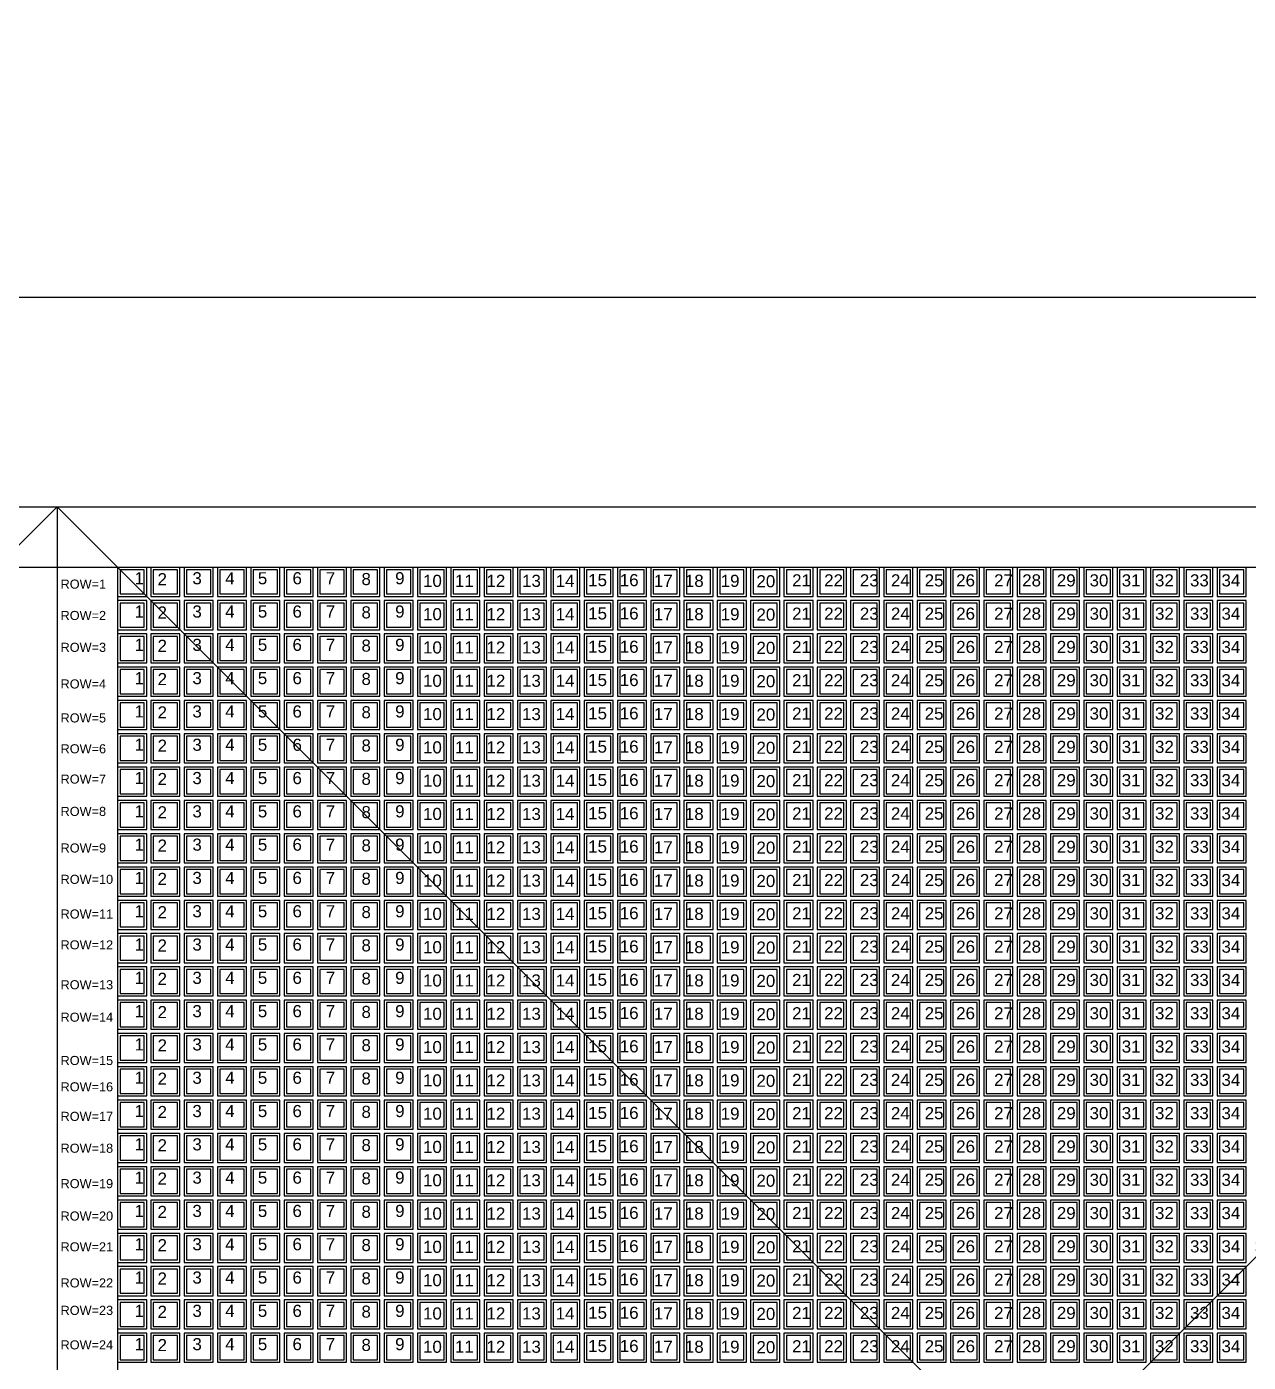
# Model space of a CAD drawing. Header units: inches. Extents: x 0 to 907042749, y -2200 to 1199479692.
# Drawn here: x 907002575 to 907022740, y 1199457633 to 1199479692 of the extents above; entities that cross this region are included whole.
import ezdxf

# ---------------------------------------------------------------- set-up
doc = ezdxf.new("R2010")
doc.units = ezdxf.units.IN
doc.header["$MEASUREMENT"] = 0
doc.header["$PDMODE"] = 3
doc.header["$PDSIZE"] = 200
doc.styles.get("Standard").update_dxf_attribs({"font": 'arial.ttf'})
doc.dimstyles.new('Stacyard Non Annotative', dxfattribs={"dimtxt": 3000, "dimasz": 0.18, "dimexe": 0.18, "dimexo": 0.0625, "dimgap": 0.09, "dimtad": 0, "dimtih": 1, "dimtoh": 1, "dimdec": 4, "dimzin": 0, "dimdsep": 46, "dimtxsty": 'Standard', "dimcen": 0.09, "dimadec": 0, "dimazin": 0, "dimtfac": 1, "dimtdec": 4, "dimtofl": 0, "dimtmove": 0, "dimatfit": 3, "dimfxl": 1, "dimtolj": 1, "dimtzin": 0, "dimarcsym": 0})

# ---------------------------------------------------------------- blocks, each defined once
blk = doc.blocks.new('Formwork')
blk.add_lwpolyline([(240, 240), (-240, 240), (-240, -240), (240, -240)], close=True)
blk.add_lwpolyline([(200, 200), (-200, 200), (-200, -200), (200, -200), (200, 200)])
blk = doc.blocks.new('*U66')
at = {"layer": 'Defpoints'}
blk.add_blockref('Formwork', (0, 0), dxfattribs=at)
blk = doc.blocks.new('*U65')
at = {"color": 0, "linetype": 'ByBlock', "lineweight": -2, "transparency": 16777216}
for p in [(0, 29700), (550, 29700), (1100, 29700), (1650, 29700), (2200, 29700), (2750, 29700), (3300, 29700), (3850, 29700), (4400, 29700), (4950, 29700), (5500, 29700), (6050, 29700), (6600, 29700), (7150, 29700), (7700, 29700), (8250, 29700), (8800, 29700), (9350, 29700), (9900, 29700), (10450, 29700), (11000, 29700), (11550, 29700), (12100, 29700), (12650, 29700), (13200, 29700), (13750, 29700), (14300, 29700), (14850, 29700), (15400, 29700), (15950, 29700), (16500, 29700), (17050, 29700), (17600, 29700), (18150, 29700), (0, 29150), (550, 29150), (1100, 29150), (1650, 29150), (2200, 29150), (2750, 29150), (3300, 29150), (3850, 29150), (4400, 29150), (4950, 29150), (5500, 29150), (6050, 29150), (6600, 29150), (7150, 29150), (7700, 29150), (8250, 29150), (8800, 29150), (9350, 29150), (9900, 29150), (10450, 29150), (11000, 29150), (11550, 29150), (12100, 29150), (12650, 29150), (13200, 29150), (13750, 29150), (14300, 29150), (14850, 29150), (15400, 29150), (15950, 29150), (16500, 29150), (17050, 29150), (17600, 29150), (18150, 29150), (0, 28600), (550, 28600), (1100, 28600), (1650, 28600), (2200, 28600), (2750, 28600), (3300, 28600), (3850, 28600), (4400, 28600), (4950, 28600), (5500, 28600), (6050, 28600), (6600, 28600), (7150, 28600), (7700, 28600), (8250, 28600), (8800, 28600), (9350, 28600), (9900, 28600), (10450, 28600), (11000, 28600), (11550, 28600), (12100, 28600), (12650, 28600), (13200, 28600), (13750, 28600), (14300, 28600), (14850, 28600), (15400, 28600), (15950, 28600), (16500, 28600), (17050, 28600), (17600, 28600), (18150, 28600), (0, 28050), (550, 28050), (1100, 28050), (1650, 28050), (2200, 28050), (2750, 28050), (3300, 28050), (3850, 28050), (4400, 28050), (4950, 28050), (5500, 28050), (6050, 28050), (6600, 28050), (7150, 28050), (7700, 28050), (8250, 28050), (8800, 28050), (9350, 28050), (9900, 28050), (10450, 28050), (11000, 28050), (11550, 28050), (12100, 28050), (12650, 28050), (13200, 28050), (13750, 28050), (14300, 28050), (14850, 28050), (15400, 28050), (15950, 28050), (16500, 28050), (17050, 28050), (17600, 28050), (18150, 28050), (0, 27500), (550, 27500), (1100, 27500), (1650, 27500), (2200, 27500), (2750, 27500), (3300, 27500), (3850, 27500), (4400, 27500), (4950, 27500), (5500, 27500), (6050, 27500), (6600, 27500), (7150, 27500), (7700, 27500), (8250, 27500), (8800, 27500), (9350, 27500), (9900, 27500), (10450, 27500), (11000, 27500), (11550, 27500), (12100, 27500), (12650, 27500), (13200, 27500), (13750, 27500), (14300, 27500), (14850, 27500), (15400, 27500), (15950, 27500), (16500, 27500), (17050, 27500), (17600, 27500), (18150, 27500), (0, 26950), (550, 26950), (1100, 26950), (1650, 26950), (2200, 26950), (2750, 26950), (3300, 26950), (3850, 26950), (4400, 26950), (4950, 26950), (5500, 26950), (6050, 26950), (6600, 26950), (7150, 26950), (7700, 26950), (8250, 26950), (8800, 26950), (9350, 26950), (9900, 26950), (10450, 26950), (11000, 26950), (11550, 26950), (12100, 26950), (12650, 26950), (13200, 26950), (13750, 26950), (14300, 26950), (14850, 26950), (15400, 26950), (15950, 26950), (16500, 26950), (17050, 26950), (17600, 26950), (18150, 26950), (0, 26400), (550, 26400), (1100, 26400), (1650, 26400), (2200, 26400), (2750, 26400), (3300, 26400), (3850, 26400), (4400, 26400), (4950, 26400), (5500, 26400), (6050, 26400), (6600, 26400), (7150, 26400), (7700, 26400), (8250, 26400), (8800, 26400), (9350, 26400), (9900, 26400), (10450, 26400), (11000, 26400), (11550, 26400), (12100, 26400), (12650, 26400), (13200, 26400), (13750, 26400), (14300, 26400), (14850, 26400), (15400, 26400), (15950, 26400), (16500, 26400), (17050, 26400), (17600, 26400), (18150, 26400), (0, 25850), (550, 25850), (1100, 25850), (1650, 25850), (2200, 25850), (2750, 25850), (3300, 25850), (3850, 25850), (4400, 25850), (4950, 25850), (5500, 25850), (6050, 25850), (6600, 25850), (7150, 25850), (7700, 25850), (8250, 25850), (8800, 25850), (9350, 25850), (9900, 25850), (10450, 25850), (11000, 25850), (11550, 25850), (12100, 25850), (12650, 25850), (13200, 25850), (13750, 25850), (14300, 25850), (14850, 25850), (15400, 25850), (15950, 25850), (16500, 25850), (17050, 25850), (17600, 25850), (18150, 25850), (0, 25300), (550, 25300), (1100, 25300), (1650, 25300), (2200, 25300), (2750, 25300), (3300, 25300), (3850, 25300), (4400, 25300), (4950, 25300), (5500, 25300), (6050, 25300), (6600, 25300), (7150, 25300), (7700, 25300), (8250, 25300), (8800, 25300), (9350, 25300), (9900, 25300), (10450, 25300), (11000, 25300), (11550, 25300), (12100, 25300), (12650, 25300), (13200, 25300), (13750, 25300), (14300, 25300), (14850, 25300), (15400, 25300), (15950, 25300), (16500, 25300), (17050, 25300), (17600, 25300), (18150, 25300), (0, 24750), (550, 24750), (1100, 24750), (1650, 24750), (2200, 24750), (2750, 24750), (3300, 24750), (3850, 24750), (4400, 24750), (4950, 24750), (5500, 24750), (6050, 24750), (6600, 24750), (7150, 24750), (7700, 24750), (8250, 24750), (8800, 24750), (9350, 24750), (9900, 24750), (10450, 24750), (11000, 24750), (11550, 24750), (12100, 24750), (12650, 24750), (13200, 24750), (13750, 24750), (14300, 24750), (14850, 24750), (15400, 24750), (15950, 24750), (16500, 24750), (17050, 24750), (17600, 24750), (18150, 24750), (0, 24200), (550, 24200), (1100, 24200), (1650, 24200), (2200, 24200), (2750, 24200), (3300, 24200), (3850, 24200), (4400, 24200), (4950, 24200), (5500, 24200), (6050, 24200), (6600, 24200), (7150, 24200), (7700, 24200), (8250, 24200), (8800, 24200), (9350, 24200), (9900, 24200), (10450, 24200), (11000, 24200), (11550, 24200), (12100, 24200), (12650, 24200), (13200, 24200), (13750, 24200), (14300, 24200), (14850, 24200), (15400, 24200), (15950, 24200), (16500, 24200), (17050, 24200), (17600, 24200), (18150, 24200), (0, 23650), (550, 23650), (1100, 23650), (1650, 23650), (2200, 23650), (2750, 23650), (3300, 23650), (3850, 23650), (4400, 23650), (4950, 23650), (5500, 23650), (6050, 23650), (6600, 23650), (7150, 23650), (7700, 23650), (8250, 23650), (8800, 23650), (9350, 23650), (9900, 23650), (10450, 23650), (11000, 23650), (11550, 23650), (12100, 23650), (12650, 23650), (13200, 23650), (13750, 23650), (14300, 23650), (14850, 23650), (15400, 23650), (15950, 23650), (16500, 23650), (17050, 23650), (17600, 23650), (18150, 23650), (0, 23100), (550, 23100), (1100, 23100), (1650, 23100), (2200, 23100), (2750, 23100), (3300, 23100), (3850, 23100), (4400, 23100), (4950, 23100), (5500, 23100), (6050, 23100), (6600, 23100), (7150, 23100), (7700, 23100), (8250, 23100), (8800, 23100), (9350, 23100), (9900, 23100), (10450, 23100), (11000, 23100), (11550, 23100), (12100, 23100), (12650, 23100), (13200, 23100), (13750, 23100), (14300, 23100), (14850, 23100), (15400, 23100), (15950, 23100), (16500, 23100), (17050, 23100), (17600, 23100), (18150, 23100), (0, 22550), (550, 22550), (1100, 22550), (1650, 22550), (2200, 22550), (2750, 22550), (3300, 22550), (3850, 22550), (4400, 22550), (4950, 22550), (5500, 22550), (6050, 22550), (6600, 22550), (7150, 22550), (7700, 22550), (8250, 22550), (8800, 22550), (9350, 22550), (9900, 22550), (10450, 22550), (11000, 22550), (11550, 22550), (12100, 22550), (12650, 22550), (13200, 22550), (13750, 22550), (14300, 22550), (14850, 22550), (15400, 22550), (15950, 22550), (16500, 22550), (17050, 22550), (17600, 22550), (18150, 22550), (0, 22000), (550, 22000), (1100, 22000), (1650, 22000), (2200, 22000), (2750, 22000), (3300, 22000), (3850, 22000), (4400, 22000), (4950, 22000), (5500, 22000), (6050, 22000), (6600, 22000), (7150, 22000), (7700, 22000), (8250, 22000), (8800, 22000), (9350, 22000), (9900, 22000), (10450, 22000), (11000, 22000), (11550, 22000), (12100, 22000), (12650, 22000), (13200, 22000), (13750, 22000), (14300, 22000), (14850, 22000), (15400, 22000), (15950, 22000), (16500, 22000), (17050, 22000), (17600, 22000), (18150, 22000), (0, 21450), (550, 21450), (1100, 21450), (1650, 21450), (2200, 21450), (2750, 21450), (3300, 21450), (3850, 21450), (4400, 21450), (4950, 21450), (5500, 21450), (6050, 21450), (6600, 21450), (7150, 21450), (7700, 21450), (8250, 21450), (8800, 21450), (9350, 21450), (9900, 21450), (10450, 21450), (11000, 21450), (11550, 21450), (12100, 21450), (12650, 21450), (13200, 21450), (13750, 21450), (14300, 21450), (14850, 21450), (15400, 21450), (15950, 21450), (16500, 21450), (17050, 21450), (17600, 21450), (18150, 21450), (0, 20900), (550, 20900), (1100, 20900), (1650, 20900), (2200, 20900), (2750, 20900), (3300, 20900), (3850, 20900), (4400, 20900), (4950, 20900), (5500, 20900), (6050, 20900), (6600, 20900), (7150, 20900), (7700, 20900), (8250, 20900), (8800, 20900), (9350, 20900), (9900, 20900), (10450, 20900), (11000, 20900), (11550, 20900), (12100, 20900), (12650, 20900), (13200, 20900), (13750, 20900), (14300, 20900), (14850, 20900), (15400, 20900), (15950, 20900), (16500, 20900), (17050, 20900), (17600, 20900), (18150, 20900), (0, 20350), (550, 20350), (1100, 20350), (1650, 20350), (2200, 20350), (2750, 20350), (3300, 20350), (3850, 20350), (4400, 20350), (4950, 20350), (5500, 20350), (6050, 20350), (6600, 20350), (7150, 20350), (7700, 20350), (8250, 20350), (8800, 20350), (9350, 20350), (9900, 20350), (10450, 20350), (11000, 20350), (11550, 20350), (12100, 20350), (12650, 20350), (13200, 20350), (13750, 20350), (14300, 20350), (14850, 20350), (15400, 20350), (15950, 20350), (16500, 20350), (17050, 20350), (17600, 20350), (18150, 20350), (0, 19800), (550, 19800), (1100, 19800), (1650, 19800), (2200, 19800), (2750, 19800), (3300, 19800), (3850, 19800), (4400, 19800), (4950, 19800), (5500, 19800), (6050, 19800), (6600, 19800), (7150, 19800), (7700, 19800), (8250, 19800), (8800, 19800), (9350, 19800), (9900, 19800), (10450, 19800), (11000, 19800), (11550, 19800), (12100, 19800), (12650, 19800), (13200, 19800), (13750, 19800), (14300, 19800), (14850, 19800), (15400, 19800), (15950, 19800), (16500, 19800), (17050, 19800), (17600, 19800), (18150, 19800), (0, 19250), (550, 19250), (1100, 19250), (1650, 19250), (2200, 19250), (2750, 19250), (3300, 19250), (3850, 19250), (4400, 19250), (4950, 19250), (5500, 19250), (6050, 19250), (6600, 19250), (7150, 19250), (7700, 19250), (8250, 19250), (8800, 19250), (9350, 19250), (9900, 19250), (10450, 19250), (11000, 19250), (11550, 19250), (12100, 19250), (12650, 19250), (13200, 19250), (13750, 19250), (14300, 19250), (14850, 19250), (15400, 19250), (15950, 19250), (16500, 19250), (17050, 19250), (17600, 19250), (18150, 19250), (0, 18700), (550, 18700), (1100, 18700), (1650, 18700), (2200, 18700), (2750, 18700), (3300, 18700), (3850, 18700), (4400, 18700), (4950, 18700), (5500, 18700), (6050, 18700), (6600, 18700), (7150, 18700), (7700, 18700), (8250, 18700), (8800, 18700), (9350, 18700), (9900, 18700), (10450, 18700), (11000, 18700), (11550, 18700), (12100, 18700), (12650, 18700), (13200, 18700), (13750, 18700), (14300, 18700), (14850, 18700), (15400, 18700), (15950, 18700), (16500, 18700), (17050, 18700), (17600, 18700), (18150, 18700), (0, 18150), (550, 18150), (1100, 18150), (1650, 18150), (2200, 18150), (2750, 18150), (3300, 18150), (3850, 18150), (4400, 18150), (4950, 18150), (5500, 18150), (6050, 18150), (6600, 18150), (7150, 18150), (7700, 18150), (8250, 18150), (8800, 18150), (9350, 18150), (9900, 18150), (10450, 18150), (11000, 18150), (11550, 18150), (12100, 18150), (12650, 18150), (13200, 18150), (13750, 18150), (14300, 18150), (14850, 18150), (15400, 18150), (15950, 18150), (16500, 18150), (17050, 18150), (17600, 18150), (18150, 18150), (0, 17600), (550, 17600), (1100, 17600), (1650, 17600), (2200, 17600), (2750, 17600), (3300, 17600), (3850, 17600), (4400, 17600), (4950, 17600), (5500, 17600), (6050, 17600), (6600, 17600), (7150, 17600), (7700, 17600), (8250, 17600), (8800, 17600), (9350, 17600), (9900, 17600), (10450, 17600), (11000, 17600), (11550, 17600), (12100, 17600), (12650, 17600), (13200, 17600), (13750, 17600), (14300, 17600), (14850, 17600), (15400, 17600), (15950, 17600), (16500, 17600), (17050, 17600), (17600, 17600), (18150, 17600), (0, 17050), (550, 17050), (1100, 17050), (1650, 17050), (2200, 17050), (2750, 17050), (3300, 17050), (3850, 17050), (4400, 17050), (4950, 17050), (5500, 17050), (6050, 17050), (6600, 17050), (7150, 17050), (7700, 17050), (8250, 17050), (8800, 17050), (9350, 17050), (9900, 17050), (10450, 17050), (11000, 17050), (11550, 17050), (12100, 17050), (12650, 17050), (13200, 17050), (13750, 17050), (14300, 17050), (14850, 17050), (15400, 17050), (15950, 17050), (16500, 17050), (17050, 17050), (17600, 17050), (18150, 17050)]:
    blk.add_blockref('*U66', p, dxfattribs=at)
blk = doc.blocks.new('A$C5B282A8D')
for s, p in [('1', (240, -240)), ('2', (620, -256)), ('3', (1195, -240)), ('4', (1737, -240)), ('5', (2275, -240)), ('6', (2847, -240)), ('7', (3397, -240)), ('8', (3986, -253)), ('9', (4542, -240)), ('10', (5002, -283)), ('11', (5528, -283)), ('12', (6050, -283)), ('13', (6637, -283)), ('14', (7192, -283)), ('15', (7728, -271)), ('16', (8250, -271)), ('17', (8813, -283)), ('18', (9325, -283)), ('19', (9916, -283)), ('20', (10506, -290)), ('21', (11095, -275)), ('22', (11624, -275)), ('23', (12213, -275)), ('24', (12726, -275)), ('25', (13283, -275)), ('26', (13803, -275)), ('27', (14429, -275)), ('28', (14893, -275)), ('29', (15465, -275)), ('30', (16005, -275)), ('31', (16536, -275)), ('32', (17085, -275)), ('33', (17663, -275)), ('34', (18183, -275)), ('35', (18733, -275)), ('36', (19280, -275)), ('37', (19860, -275)), ('38', (20421, -260)), ('39', (20951, -275)), ('40', (21516, -275)), ('41', (22054, -275)), ('42', (22597, -275)), ('43', (23157, -260)), ('44', (23727, -275)), ('45', (24280, -260)), ('46', (24811, -275)), ('47', (25346, -275)), ('48', (25837, -275)), ('49', (26387, -260)), ('50', (27021, -260)), ('51', (27594, -260)), ('52', (28078, -260)), ('53', (28638, -260)), ('54', (29190, -260)), ('55', (29695, -260))]:
    blk.add_text(s, height=200).set_placement(p)
blk = doc.blocks.new('Casting_yard_type_2')
for p, q in [((-16090, 16090), (-16090, -16090)), ((-16090, 16090), (16090, 16090)), ((-16090, 16090), (16090, -16090)), ((16090, 16090), (-16090, -16090)), ((16090, 16090), (16090, -16090)), ((-15090, 15090), (-15090, -15050))]:
    blk.add_line(p, q)
for name, p in [('*U65', (-14850, -14850)), ('A$C5B282A8D', (-15050, 4050))]:
    blk.add_blockref(name, p)
for s, height, p in [('1', 200, (-14810, 14810)), ('3', 200, (-13855, 14810)), ('4', 200, (-13313, 14810)), ('5', 200, (-12775, 14810)), ('6', 200, (-12203, 14810)), ('7', 200, (-11653, 14810)), ('9', 200, (-10508, 14810)), ('ROW=1', 150, (-16031, 14738)), ('2', 200, (-14430, 14794)), ('8', 200, (-11064, 14797)), ('10', 200, (-10048, 14767)), ('11', 200, (-9522, 14767)), ('12', 200, (-9000, 14767)), ('13', 200, (-8413, 14767)), ('14', 200, (-7858, 14767)), ('15', 200, (-7322, 14779)), ('16', 200, (-6800, 14779)), ('17', 200, (-6237, 14767)), ('18', 200, (-5725, 14767)), ('19', 200, (-5134, 14767)), ('20', 200, (-4544, 14760)), ('21', 200, (-3955, 14775)), ('22', 200, (-3426, 14775)), ('23', 200, (-2837, 14775)), ('24', 200, (-2324, 14775)), ('25', 200, (-1767, 14775)), ('26', 200, (-1247, 14775)), ('27', 200, (-621, 14775)), ('28', 200, (-157, 14775)), ('29', 200, (415, 14775)), ('30', 200, (955, 14775)), ('31', 200, (1486, 14775)), ('32', 200, (2035, 14775)), ('33', 200, (2613, 14775)), ('34', 200, (3133, 14775)), ('ROW=2', 150, (-16031, 14220)), ('1', 200, (-14810, 14260)), ('2', 200, (-14430, 14244)), ('3', 200, (-13855, 14260)), ('4', 200, (-13313, 14260)), ('5', 200, (-12775, 14260)), ('6', 200, (-12203, 14260)), ('7', 200, (-11653, 14260)), ('8', 200, (-11064, 14247)), ('9', 200, (-10508, 14260)), ('10', 200, (-10048, 14217)), ('11', 200, (-9522, 14217)), ('12', 200, (-9000, 14217)), ('13', 200, (-8413, 14217)), ('14', 200, (-7858, 14217)), ('15', 200, (-7322, 14229)), ('16', 200, (-6800, 14229)), ('17', 200, (-6237, 14217)), ('18', 200, (-5725, 14217)), ('19', 200, (-5134, 14217)), ('20', 200, (-4544, 14210)), ('21', 200, (-3955, 14225)), ('22', 200, (-3426, 14225)), ('23', 200, (-2837, 14225)), ('24', 200, (-2324, 14225)), ('25', 200, (-1767, 14225)), ('26', 200, (-1247, 14225)), ('27', 200, (-621, 14225)), ('28', 200, (-157, 14225)), ('29', 200, (415, 14225)), ('30', 200, (955, 14225)), ('31', 200, (1486, 14225)), ('32', 200, (2035, 14225)), ('33', 200, (2613, 14225)), ('34', 200, (3133, 14225)), ('1', 200, (-14810, 13710)), ('3', 200, (-13855, 13710)), ('4', 200, (-13313, 13710)), ('5', 200, (-12775, 13710)), ('6', 200, (-12203, 13710)), ('7', 200, (-11653, 13710)), ('8', 200, (-11064, 13697)), ('9', 200, (-10508, 13710)), ('ROW=3', 150, (-16031, 13694)), ('2', 200, (-14430, 13694)), ('10', 200, (-10048, 13667)), ('11', 200, (-9522, 13667)), ('12', 200, (-9000, 13667)), ('13', 200, (-8413, 13667)), ('14', 200, (-7858, 13667)), ('15', 200, (-7322, 13679)), ('16', 200, (-6800, 13679)), ('17', 200, (-6237, 13667)), ('18', 200, (-5725, 13667)), ('19', 200, (-5134, 13667)), ('20', 200, (-4544, 13660)), ('21', 200, (-3955, 13675)), ('22', 200, (-3426, 13675)), ('23', 200, (-2837, 13675)), ('24', 200, (-2324, 13675)), ('25', 200, (-1767, 13675)), ('26', 200, (-1247, 13675)), ('27', 200, (-621, 13675)), ('28', 200, (-157, 13675)), ('29', 200, (415, 13675)), ('30', 200, (955, 13675)), ('31', 200, (1486, 13675)), ('32', 200, (2035, 13675)), ('33', 200, (2613, 13675)), ('34', 200, (3133, 13675)), ('ROW=4', 150, (-16031, 13089)), ('1', 200, (-14810, 13160)), ('2', 200, (-14430, 13144)), ('3', 200, (-13855, 13160)), ('4', 200, (-13313, 13160)), ('5', 200, (-12775, 13160)), ('6', 200, (-12203, 13160)), ('7', 200, (-11653, 13160)), ('8', 200, (-11064, 13147)), ('9', 200, (-10508, 13160)), ('10', 200, (-10048, 13117)), ('11', 200, (-9522, 13117)), ('12', 200, (-9000, 13117)), ('13', 200, (-8413, 13117)), ('14', 200, (-7858, 13117)), ('15', 200, (-7322, 13129)), ('16', 200, (-6800, 13129)), ('17', 200, (-6237, 13117)), ('18', 200, (-5725, 13117)), ('19', 200, (-5134, 13117)), ('20', 200, (-4544, 13110)), ('21', 200, (-3955, 13125)), ('22', 200, (-3426, 13125)), ('23', 200, (-2837, 13125)), ('24', 200, (-2324, 13125)), ('25', 200, (-1767, 13125)), ('26', 200, (-1247, 13125)), ('27', 200, (-621, 13125)), ('28', 200, (-157, 13125)), ('29', 200, (415, 13125)), ('30', 200, (955, 13125)), ('31', 200, (1486, 13125)), ('32', 200, (2035, 13125)), ('33', 200, (2613, 13125)), ('34', 200, (3133, 13125)), ('1', 200, (-14810, 12610)), ('2', 200, (-14430, 12594)), ('3', 200, (-13855, 12610)), ('4', 200, (-13313, 12610)), ('5', 200, (-12775, 12610)), ('6', 200, (-12203, 12610)), ('7', 200, (-11653, 12610)), ('8', 200, (-11064, 12597)), ('9', 200, (-10508, 12610)), ('ROW=5', 150, (-16031, 12528)), ('10', 200, (-10048, 12567)), ('11', 200, (-9522, 12567)), ('12', 200, (-9000, 12567)), ('13', 200, (-8413, 12567)), ('14', 200, (-7858, 12567)), ('15', 200, (-7322, 12579)), ('16', 200, (-6800, 12579)), ('17', 200, (-6237, 12567)), ('18', 200, (-5725, 12567)), ('19', 200, (-5134, 12567)), ('20', 200, (-4544, 12560)), ('21', 200, (-3955, 12575)), ('22', 200, (-3426, 12575)), ('23', 200, (-2837, 12575)), ('24', 200, (-2324, 12575)), ('25', 200, (-1767, 12575)), ('26', 200, (-1247, 12575)), ('27', 200, (-621, 12575)), ('28', 200, (-157, 12575)), ('29', 200, (415, 12575)), ('30', 200, (955, 12575)), ('31', 200, (1486, 12575)), ('32', 200, (2035, 12575)), ('33', 200, (2613, 12575)), ('34', 200, (3133, 12575)), ('ROW=6', 150, (-16031, 12018)), ('1', 200, (-14810, 12060)), ('2', 200, (-14430, 12044)), ('3', 200, (-13855, 12060)), ('4', 200, (-13313, 12060)), ('5', 200, (-12775, 12060)), ('6', 200, (-12203, 12060)), ('7', 200, (-11653, 12060)), ('8', 200, (-11064, 12047)), ('9', 200, (-10508, 12060)), ('10', 200, (-10048, 12017)), ('11', 200, (-9522, 12017)), ('12', 200, (-9000, 12017)), ('13', 200, (-8413, 12017)), ('14', 200, (-7858, 12017)), ('15', 200, (-7322, 12029)), ('16', 200, (-6800, 12029)), ('17', 200, (-6237, 12017)), ('18', 200, (-5725, 12017)), ('19', 200, (-5134, 12017)), ('20', 200, (-4544, 12010)), ('21', 200, (-3955, 12025)), ('22', 200, (-3426, 12025)), ('23', 200, (-2837, 12025)), ('24', 200, (-2324, 12025)), ('25', 200, (-1767, 12025)), ('26', 200, (-1247, 12025)), ('27', 200, (-621, 12025)), ('28', 200, (-157, 12025)), ('29', 200, (415, 12025)), ('30', 200, (955, 12025)), ('31', 200, (1486, 12025)), ('32', 200, (2035, 12025)), ('33', 200, (2613, 12025)), ('34', 200, (3133, 12025)), ('1', 200, (-14810, 11510)), ('2', 200, (-14430, 11494)), ('3', 200, (-13855, 11510)), ('4', 200, (-13313, 11510)), ('5', 200, (-12775, 11510)), ('6', 200, (-12203, 11510)), ('7', 200, (-11653, 11510)), ('8', 200, (-11064, 11497)), ('9', 200, (-10508, 11510)), ('ROW=7', 150, (-16031, 11518)), ('10', 200, (-10048, 11467)), ('11', 200, (-9522, 11467)), ('12', 200, (-9000, 11467)), ('13', 200, (-8413, 11467)), ('14', 200, (-7858, 11467)), ('15', 200, (-7322, 11479)), ('16', 200, (-6800, 11479)), ('17', 200, (-6237, 11467)), ('18', 200, (-5725, 11467)), ('19', 200, (-5134, 11467)), ('20', 200, (-4544, 11460)), ('21', 200, (-3955, 11475)), ('22', 200, (-3426, 11475)), ('23', 200, (-2837, 11475)), ('24', 200, (-2324, 11475)), ('25', 200, (-1767, 11475)), ('26', 200, (-1247, 11475)), ('27', 200, (-621, 11475)), ('28', 200, (-157, 11475)), ('29', 200, (415, 11475)), ('30', 200, (955, 11475)), ('31', 200, (1486, 11475)), ('32', 200, (2035, 11475)), ('33', 200, (2613, 11475)), ('34', 200, (3133, 11475)), ('ROW=8', 150, (-16031, 10984)), ('1', 200, (-14810, 10960)), ('2', 200, (-14430, 10944)), ('3', 200, (-13855, 10960)), ('4', 200, (-13313, 10960)), ('5', 200, (-12775, 10960)), ('6', 200, (-12203, 10960)), ('7', 200, (-11653, 10960)), ('8', 200, (-11064, 10947)), ('9', 200, (-10508, 10960)), ('10', 200, (-10048, 10917)), ('11', 200, (-9522, 10917)), ('12', 200, (-9000, 10917)), ('13', 200, (-8413, 10917)), ('14', 200, (-7858, 10917)), ('15', 200, (-7322, 10929)), ('16', 200, (-6800, 10929)), ('17', 200, (-6237, 10917)), ('18', 200, (-5725, 10917)), ('19', 200, (-5134, 10917)), ('20', 200, (-4544, 10910)), ('21', 200, (-3955, 10925)), ('22', 200, (-3426, 10925)), ('23', 200, (-2837, 10925)), ('24', 200, (-2324, 10925)), ('25', 200, (-1767, 10925)), ('26', 200, (-1247, 10925)), ('27', 200, (-621, 10925)), ('28', 200, (-157, 10925)), ('29', 200, (415, 10925)), ('30', 200, (955, 10925)), ('31', 200, (1486, 10925)), ('32', 200, (2035, 10925)), ('33', 200, (2613, 10925)), ('34', 200, (3133, 10925)), ('1', 200, (-14810, 10410)), ('2', 200, (-14430, 10394)), ('3', 200, (-13855, 10410)), ('4', 200, (-13313, 10410)), ('5', 200, (-12775, 10410)), ('6', 200, (-12203, 10410)), ('7', 200, (-11653, 10410)), ('8', 200, (-11064, 10397)), ('9', 200, (-10508, 10410)), ('ROW=9', 150, (-16031, 10380)), ('10', 200, (-10048, 10367)), ('11', 200, (-9522, 10367)), ('12', 200, (-9000, 10367)), ('13', 200, (-8413, 10367)), ('14', 200, (-7858, 10367)), ('15', 200, (-7322, 10379)), ('16', 200, (-6800, 10379)), ('17', 200, (-6237, 10367)), ('18', 200, (-5725, 10367)), ('19', 200, (-5134, 10367)), ('20', 200, (-4544, 10360)), ('21', 200, (-3955, 10375)), ('22', 200, (-3426, 10375)), ('23', 200, (-2837, 10375)), ('24', 200, (-2324, 10375)), ('25', 200, (-1767, 10375)), ('26', 200, (-1247, 10375)), ('27', 200, (-621, 10375)), ('28', 200, (-157, 10375)), ('29', 200, (415, 10375)), ('30', 200, (955, 10375)), ('31', 200, (1486, 10375)), ('32', 200, (2035, 10375)), ('33', 200, (2613, 10375)), ('34', 200, (3133, 10375)), ('ROW=10', 150, (-16031, 9862)), ('1', 200, (-14810, 9860)), ('2', 200, (-14430, 9844)), ('3', 200, (-13855, 9860)), ('4', 200, (-13313, 9860)), ('5', 200, (-12775, 9860)), ('6', 200, (-12203, 9860)), ('7', 200, (-11653, 9860)), ('8', 200, (-11064, 9847)), ('9', 200, (-10508, 9860)), ('10', 200, (-10048, 9817)), ('11', 200, (-9522, 9817)), ('12', 200, (-9000, 9817)), ('13', 200, (-8413, 9817)), ('14', 200, (-7858, 9817)), ('15', 200, (-7322, 9829)), ('16', 200, (-6800, 9829)), ('17', 200, (-6237, 9817)), ('18', 200, (-5725, 9817)), ('19', 200, (-5134, 9817)), ('20', 200, (-4544, 9810)), ('21', 200, (-3955, 9825)), ('22', 200, (-3426, 9825)), ('23', 200, (-2837, 9825)), ('24', 200, (-2324, 9825)), ('25', 200, (-1767, 9825)), ('26', 200, (-1247, 9825)), ('27', 200, (-621, 9825)), ('28', 200, (-157, 9825)), ('29', 200, (415, 9825)), ('30', 200, (955, 9825)), ('31', 200, (1486, 9825)), ('32', 200, (2035, 9825)), ('33', 200, (2613, 9825)), ('34', 200, (3133, 9825)), ('1', 200, (-14810, 9310)), ('2', 200, (-14430, 9294)), ('3', 200, (-13855, 9310)), ('4', 200, (-13313, 9310)), ('5', 200, (-12775, 9310)), ('6', 200, (-12203, 9310)), ('7', 200, (-11653, 9310)), ('8', 200, (-11064, 9297)), ('9', 200, (-10508, 9310)), ('ROW=11', 150, (-16031, 9289)), ('10', 200, (-10048, 9267)), ('11', 200, (-9522, 9267)), ('12', 200, (-9000, 9267)), ('13', 200, (-8413, 9267)), ('14', 200, (-7858, 9267)), ('15', 200, (-7322, 9279)), ('16', 200, (-6800, 9279)), ('17', 200, (-6237, 9267)), ('18', 200, (-5725, 9267)), ('19', 200, (-5134, 9267)), ('20', 200, (-4544, 9260)), ('21', 200, (-3955, 9275)), ('22', 200, (-3426, 9275)), ('23', 200, (-2837, 9275)), ('24', 200, (-2324, 9275)), ('25', 200, (-1767, 9275)), ('26', 200, (-1247, 9275)), ('27', 200, (-621, 9275)), ('28', 200, (-157, 9275)), ('29', 200, (415, 9275)), ('30', 200, (955, 9275)), ('31', 200, (1486, 9275)), ('32', 200, (2035, 9275)), ('33', 200, (2613, 9275)), ('34', 200, (3133, 9275)), ('ROW=12', 150, (-16031, 8780)), ('1', 200, (-14810, 8760)), ('2', 200, (-14430, 8744)), ('3', 200, (-13855, 8760)), ('4', 200, (-13313, 8760)), ('5', 200, (-12775, 8760)), ('6', 200, (-12203, 8760)), ('7', 200, (-11653, 8760)), ('8', 200, (-11064, 8747)), ('9', 200, (-10508, 8760)), ('10', 200, (-10048, 8717)), ('11', 200, (-9522, 8717)), ('12', 200, (-9000, 8717)), ('13', 200, (-8413, 8717)), ('14', 200, (-7858, 8717)), ('15', 200, (-7322, 8729)), ('16', 200, (-6800, 8729)), ('17', 200, (-6237, 8717)), ('18', 200, (-5725, 8717)), ('19', 200, (-5134, 8717)), ('20', 200, (-4544, 8710)), ('21', 200, (-3955, 8725)), ('22', 200, (-3426, 8725)), ('23', 200, (-2837, 8725)), ('24', 200, (-2324, 8725)), ('25', 200, (-1767, 8725)), ('26', 200, (-1247, 8725)), ('27', 200, (-621, 8725)), ('28', 200, (-157, 8725)), ('29', 200, (415, 8725)), ('30', 200, (955, 8725)), ('31', 200, (1486, 8725)), ('32', 200, (2035, 8725)), ('33', 200, (2613, 8725)), ('34', 200, (3133, 8725)), ('1', 200, (-14810, 8210)), ('2', 200, (-14430, 8194)), ('3', 200, (-13855, 8210)), ('4', 200, (-13313, 8210)), ('5', 200, (-12775, 8210)), ('6', 200, (-12203, 8210)), ('7', 200, (-11653, 8210)), ('8', 200, (-11064, 8197)), ('9', 200, (-10508, 8210)), ('ROW=13', 150, (-16031, 8121)), ('10', 200, (-10048, 8167)), ('11', 200, (-9522, 8167)), ('12', 200, (-9000, 8167)), ('13', 200, (-8413, 8167)), ('14', 200, (-7858, 8167)), ('15', 200, (-7322, 8179)), ('16', 200, (-6800, 8179)), ('17', 200, (-6237, 8167)), ('18', 200, (-5725, 8167)), ('19', 200, (-5134, 8167)), ('20', 200, (-4544, 8160)), ('21', 200, (-3955, 8175)), ('22', 200, (-3426, 8175)), ('23', 200, (-2837, 8175)), ('24', 200, (-2324, 8175)), ('25', 200, (-1767, 8175)), ('26', 200, (-1247, 8175)), ('27', 200, (-621, 8175)), ('28', 200, (-157, 8175)), ('29', 200, (415, 8175)), ('30', 200, (955, 8175)), ('31', 200, (1486, 8175)), ('32', 200, (2035, 8175)), ('33', 200, (2613, 8175)), ('34', 200, (3133, 8175)), ('ROW=14', 150, (-16031, 7585)), ('1', 200, (-14810, 7660)), ('2', 200, (-14430, 7644)), ('3', 200, (-13855, 7660)), ('4', 200, (-13313, 7660)), ('5', 200, (-12775, 7660)), ('6', 200, (-12203, 7660)), ('7', 200, (-11653, 7660)), ('8', 200, (-11064, 7647)), ('9', 200, (-10508, 7660)), ('10', 200, (-10048, 7617)), ('11', 200, (-9522, 7617)), ('12', 200, (-9000, 7617)), ('13', 200, (-8413, 7617)), ('14', 200, (-7858, 7617)), ('15', 200, (-7322, 7629)), ('16', 200, (-6800, 7629)), ('17', 200, (-6237, 7617)), ('18', 200, (-5725, 7617)), ('19', 200, (-5134, 7617)), ('20', 200, (-4544, 7610)), ('21', 200, (-3955, 7625)), ('22', 200, (-3426, 7625)), ('23', 200, (-2837, 7625)), ('24', 200, (-2324, 7625)), ('25', 200, (-1767, 7625)), ('26', 200, (-1247, 7625)), ('27', 200, (-621, 7625)), ('28', 200, (-157, 7625)), ('29', 200, (415, 7625)), ('30', 200, (955, 7625)), ('31', 200, (1486, 7625)), ('32', 200, (2035, 7625)), ('33', 200, (2613, 7625)), ('34', 200, (3133, 7625)), ('1', 200, (-14810, 7110)), ('2', 200, (-14430, 7094)), ('3', 200, (-13855, 7110)), ('4', 200, (-13313, 7110)), ('5', 200, (-12775, 7110)), ('6', 200, (-12203, 7110)), ('7', 200, (-11653, 7110)), ('8', 200, (-11064, 7097)), ('9', 200, (-10508, 7110)), ('16', 200, (-6800, 7079)), ('10', 200, (-10048, 7067)), ('11', 200, (-9522, 7067)), ('12', 200, (-9000, 7067)), ('13', 200, (-8413, 7067)), ('14', 200, (-7858, 7067)), ('15', 200, (-7322, 7079)), ('17', 200, (-6237, 7067)), ('18', 200, (-5725, 7067)), ('19', 200, (-5134, 7067)), ('20', 200, (-4544, 7060)), ('21', 200, (-3955, 7075)), ('22', 200, (-3426, 7075)), ('23', 200, (-2837, 7075)), ('24', 200, (-2324, 7075)), ('25', 200, (-1767, 7075)), ('26', 200, (-1247, 7075)), ('27', 200, (-621, 7075)), ('28', 200, (-157, 7075)), ('29', 200, (415, 7075)), ('30', 200, (955, 7075)), ('31', 200, (1486, 7075)), ('32', 200, (2035, 7075)), ('33', 200, (2613, 7075)), ('34', 200, (3133, 7075)), ('ROW=15', 150, (-16031, 6870)), ('1', 200, (-14810, 6560)), ('2', 200, (-14430, 6544)), ('3', 200, (-13855, 6560)), ('4', 200, (-13313, 6560)), ('5', 200, (-12775, 6560)), ('6', 200, (-12203, 6560)), ('7', 200, (-11653, 6560)), ('8', 200, (-11064, 6547)), ('9', 200, (-10508, 6560)), ('10', 200, (-10048, 6517)), ('11', 200, (-9522, 6517)), ('12', 200, (-9000, 6517)), ('13', 200, (-8413, 6517)), ('14', 200, (-7858, 6517)), ('15', 200, (-7322, 6529)), ('16', 200, (-6800, 6529)), ('17', 200, (-6237, 6517)), ('18', 200, (-5725, 6517)), ('19', 200, (-5134, 6517)), ('20', 200, (-4544, 6510)), ('21', 200, (-3955, 6525)), ('22', 200, (-3426, 6525)), ('23', 200, (-2837, 6525)), ('24', 200, (-2324, 6525)), ('25', 200, (-1767, 6525)), ('26', 200, (-1247, 6525)), ('27', 200, (-621, 6525)), ('28', 200, (-157, 6525)), ('29', 200, (415, 6525)), ('30', 200, (955, 6525)), ('31', 200, (1486, 6525)), ('32', 200, (2035, 6525)), ('33', 200, (2613, 6525)), ('34', 200, (3133, 6525)), ('ROW=16', 150, (-16031, 6435)), ('1', 200, (-14810, 6010)), ('2', 200, (-14430, 5994)), ('3', 200, (-13855, 6010)), ('4', 200, (-13313, 6010)), ('5', 200, (-12775, 6010)), ('6', 200, (-12203, 6010)), ('7', 200, (-11653, 6010)), ('8', 200, (-11064, 5997)), ('9', 200, (-10508, 6010)), ('15', 200, (-7322, 5979)), ('16', 200, (-6800, 5979)), ('21', 200, (-3955, 5975)), ('22', 200, (-3426, 5975)), ('23', 200, (-2837, 5975)), ('24', 200, (-2324, 5975)), ('25', 200, (-1767, 5975)), ('26', 200, (-1247, 5975)), ('27', 200, (-621, 5975)), ('28', 200, (-157, 5975)), ('29', 200, (415, 5975)), ('30', 200, (955, 5975)), ('31', 200, (1486, 5975)), ('32', 200, (2035, 5975)), ('33', 200, (2613, 5975)), ('34', 200, (3133, 5975)), ('ROW=17', 150, (-16031, 5947)), ('10', 200, (-10048, 5967)), ('11', 200, (-9522, 5967)), ('12', 200, (-9000, 5967)), ('13', 200, (-8413, 5967)), ('14', 200, (-7858, 5967)), ('17', 200, (-6237, 5967)), ('18', 200, (-5725, 5967)), ('19', 200, (-5134, 5967)), ('20', 200, (-4544, 5960)), ('ROW=18', 150, (-16031, 5421)), ('1', 200, (-14810, 5460)), ('2', 200, (-14430, 5444)), ('3', 200, (-13855, 5460)), ('4', 200, (-13313, 5460)), ('5', 200, (-12775, 5460)), ('6', 200, (-12203, 5460)), ('7', 200, (-11653, 5460)), ('8', 200, (-11064, 5447)), ('9', 200, (-10508, 5460)), ('10', 200, (-10048, 5417)), ('11', 200, (-9522, 5417)), ('12', 200, (-9000, 5417)), ('13', 200, (-8413, 5417)), ('14', 200, (-7858, 5417)), ('15', 200, (-7322, 5429)), ('16', 200, (-6800, 5429)), ('17', 200, (-6237, 5417)), ('18', 200, (-5725, 5417)), ('19', 200, (-5134, 5417)), ('20', 200, (-4544, 5410)), ('21', 200, (-3955, 5425)), ('22', 200, (-3426, 5425)), ('23', 200, (-2837, 5425)), ('24', 200, (-2324, 5425)), ('25', 200, (-1767, 5425)), ('26', 200, (-1247, 5425)), ('27', 200, (-621, 5425)), ('28', 200, (-157, 5425)), ('29', 200, (415, 5425)), ('30', 200, (955, 5425)), ('31', 200, (1486, 5425)), ('32', 200, (2035, 5425)), ('33', 200, (2613, 5425)), ('34', 200, (3133, 5425)), ('1', 200, (-14810, 4910)), ('2', 200, (-14430, 4894)), ('3', 200, (-13855, 4910)), ('4', 200, (-13313, 4910)), ('5', 200, (-12775, 4910)), ('6', 200, (-12203, 4910)), ('7', 200, (-11653, 4910)), ('8', 200, (-11064, 4897)), ('9', 200, (-10508, 4910)), ('15', 200, (-7322, 4879)), ('16', 200, (-6800, 4879)), ('21', 200, (-3955, 4875)), ('22', 200, (-3426, 4875)), ('23', 200, (-2837, 4875)), ('24', 200, (-2324, 4875)), ('25', 200, (-1767, 4875)), ('26', 200, (-1247, 4875)), ('27', 200, (-621, 4875)), ('28', 200, (-157, 4875)), ('29', 200, (415, 4875)), ('30', 200, (955, 4875)), ('31', 200, (1486, 4875)), ('32', 200, (2035, 4875)), ('33', 200, (2613, 4875)), ('34', 200, (3133, 4875)), ('ROW=19', 150, (-16031, 4836)), ('10', 200, (-10048, 4867)), ('11', 200, (-9522, 4867)), ('12', 200, (-9000, 4867)), ('13', 200, (-8413, 4867)), ('14', 200, (-7858, 4867)), ('17', 200, (-6237, 4867)), ('18', 200, (-5725, 4867)), ('19', 200, (-5134, 4867)), ('20', 200, (-4544, 4860)), ('ROW=20', 150, (-16031, 4301)), ('1', 200, (-14810, 4360)), ('2', 200, (-14430, 4344)), ('3', 200, (-13855, 4360)), ('4', 200, (-13313, 4360)), ('5', 200, (-12775, 4360)), ('6', 200, (-12203, 4360)), ('7', 200, (-11653, 4360)), ('8', 200, (-11064, 4347)), ('9', 200, (-10508, 4360)), ('10', 200, (-10048, 4317)), ('11', 200, (-9522, 4317)), ('12', 200, (-9000, 4317)), ('13', 200, (-8413, 4317)), ('14', 200, (-7858, 4317)), ('15', 200, (-7322, 4329)), ('16', 200, (-6800, 4329)), ('17', 200, (-6237, 4317)), ('18', 200, (-5725, 4317)), ('19', 200, (-5134, 4317)), ('20', 200, (-4544, 4310)), ('21', 200, (-3955, 4325)), ('22', 200, (-3426, 4325)), ('23', 200, (-2837, 4325)), ('24', 200, (-2324, 4325)), ('25', 200, (-1767, 4325)), ('26', 200, (-1247, 4325)), ('27', 200, (-621, 4325)), ('28', 200, (-157, 4325)), ('29', 200, (415, 4325)), ('30', 200, (955, 4325)), ('31', 200, (1486, 4325)), ('32', 200, (2035, 4325)), ('33', 200, (2613, 4325)), ('34', 200, (3133, 4325)), ('ROW=21', 150, (-16031, 3792)), ('ROW=22', 150, (-16031, 3196)), ('1', 200, (-14810, 3260)), ('2', 200, (-14430, 3244)), ('3', 200, (-13855, 3260)), ('4', 200, (-13313, 3260)), ('5', 200, (-12775, 3260)), ('6', 200, (-12203, 3260)), ('7', 200, (-11653, 3260)), ('8', 200, (-11064, 3247)), ('9', 200, (-10508, 3260)), ('10', 200, (-10048, 3217)), ('11', 200, (-9522, 3217)), ('12', 200, (-9000, 3217)), ('13', 200, (-8413, 3217)), ('14', 200, (-7858, 3217)), ('15', 200, (-7322, 3229)), ('16', 200, (-6800, 3229)), ('17', 200, (-6237, 3217)), ('18', 200, (-5725, 3217)), ('19', 200, (-5134, 3217)), ('20', 200, (-4544, 3210)), ('21', 200, (-3955, 3225)), ('22', 200, (-3426, 3225)), ('23', 200, (-2837, 3225)), ('24', 200, (-2324, 3225)), ('25', 200, (-1767, 3225)), ('26', 200, (-1247, 3225)), ('27', 200, (-621, 3225)), ('28', 200, (-157, 3225)), ('29', 200, (415, 3225)), ('30', 200, (955, 3225)), ('31', 200, (1486, 3225)), ('32', 200, (2035, 3225)), ('33', 200, (2613, 3225)), ('34', 200, (3133, 3225)), ('ROW=23', 150, (-16031, 2743)), ('1', 200, (-14810, 2710)), ('2', 200, (-14430, 2694)), ('3', 200, (-13855, 2710)), ('4', 200, (-13313, 2710)), ('5', 200, (-12775, 2710)), ('6', 200, (-12203, 2710)), ('7', 200, (-11653, 2710)), ('8', 200, (-11064, 2697)), ('9', 200, (-10508, 2710)), ('10', 200, (-10048, 2667)), ('12', 200, (-9000, 2667)), ('13', 200, (-8413, 2667)), ('15', 200, (-7322, 2679)), ('16', 200, (-6800, 2679)), ('18', 200, (-5725, 2667)), ('19', 200, (-5134, 2667)), ('21', 200, (-3955, 2675)), ('22', 200, (-3426, 2675)), ('23', 200, (-2837, 2675)), ('24', 200, (-2324, 2675)), ('25', 200, (-1767, 2675)), ('26', 200, (-1247, 2675)), ('27', 200, (-621, 2675)), ('28', 200, (-157, 2675)), ('29', 200, (415, 2675)), ('30', 200, (955, 2675)), ('31', 200, (1486, 2675)), ('32', 200, (2035, 2675)), ('33', 200, (2613, 2675)), ('34', 200, (3133, 2675)), ('11', 200, (-9522, 2667)), ('14', 200, (-7858, 2667)), ('17', 200, (-6237, 2667)), ('20', 200, (-4544, 2660)), ('ROW=24', 150, (-16031, 2173)), ('1', 200, (-14810, 2160)), ('2', 200, (-14430, 2144)), ('3', 200, (-13855, 2160)), ('4', 200, (-13313, 2160)), ('5', 200, (-12775, 2160)), ('6', 200, (-12203, 2160)), ('7', 200, (-11653, 2160)), ('8', 200, (-11064, 2147)), ('9', 200, (-10508, 2160)), ('10', 200, (-10048, 2117)), ('11', 200, (-9522, 2117)), ('12', 200, (-9000, 2117)), ('13', 200, (-8413, 2117)), ('14', 200, (-7858, 2117)), ('15', 200, (-7322, 2129)), ('16', 200, (-6800, 2129)), ('17', 200, (-6237, 2117)), ('18', 200, (-5725, 2117)), ('19', 200, (-5134, 2117)), ('20', 200, (-4544, 2110)), ('21', 200, (-3955, 2125)), ('22', 200, (-3426, 2125)), ('23', 200, (-2837, 2125)), ('24', 200, (-2324, 2125)), ('25', 200, (-1767, 2125)), ('26', 200, (-1247, 2125)), ('27', 200, (-621, 2125)), ('28', 200, (-157, 2125)), ('29', 200, (415, 2125)), ('30', 200, (955, 2125)), ('31', 200, (1486, 2125)), ('32', 200, (2035, 2125)), ('33', 200, (2613, 2125)), ('34', 200, (3133, 2125))]:
    blk.add_text(s, height=height).set_placement(p)
blk = doc.blocks.new('*D53')
at = {"color": 0, "lineweight": -2, "transparency": 16777216}
for p, q in [((906874355, 1199471763), (906874355, 1199475219)), ((906874355, 1199475219), (906947597, 1199475219)), ((907035255, 1199475219), (906962014, 1199475219)), ((907035255, 1199471763), (907035255, 1199475219))]:
    blk.add_line(p, q, dxfattribs=at)
at = {"color": 0, "transparency": 16777216}
for points in [[(906874355, 1199475219), (906874355, 1199475219), (906874355, 1199475219)], [(907035255, 1199475219), (907035255, 1199475219), (907035255, 1199475219)]]:
    blk.add_solid(points, dxfattribs=at)
at = {"layer": 'Defpoints', "color": 0, "transparency": 16777216}
for p in [(907035255, 1199475219), (906874355, 1199471763), (907035255, 1199471763)]:
    blk.add_point(p, dxfattribs=at)
at = {"color": 0, "transparency": 16777216, "insert": (906954805, 1199475219), "char_height": 3000, "attachment_point": 5}
blk.add_mtext('\\A1;160.9 m', dxfattribs=at)

msp = doc.modelspace()

# ---------------------------------------------------------------- linework, layer by layer
msp.add_line((907035068.09368, 1199470763.10848), (906874355.03724, 1199470763.10848))

# ---------------------------------------------------------------- block references
for p in [(906986985.03724, 1199455673.10848), (907019165.03724, 1199455673.10848)]:
    msp.add_blockref('Casting_yard_type_2', p)

# ---------------------------------------------------------------- dimensions: what is measured, and where the dimension line sits
dim = msp.add_linear_dim(base=(907035255.03724, 1199475218.76251), p1=(906874355.03724, 1199471763.10848), p2=(907035255.03724, 1199471763.10848), text='160.9 m', dimstyle='Stacyard Non Annotative')
dim.commit()
dim.dimension.update_dxf_attribs({"geometry": '*D53', "text_midpoint": (906954805.03724, 1199475218.76251)})

doc.saveas('drawing.dxf')
